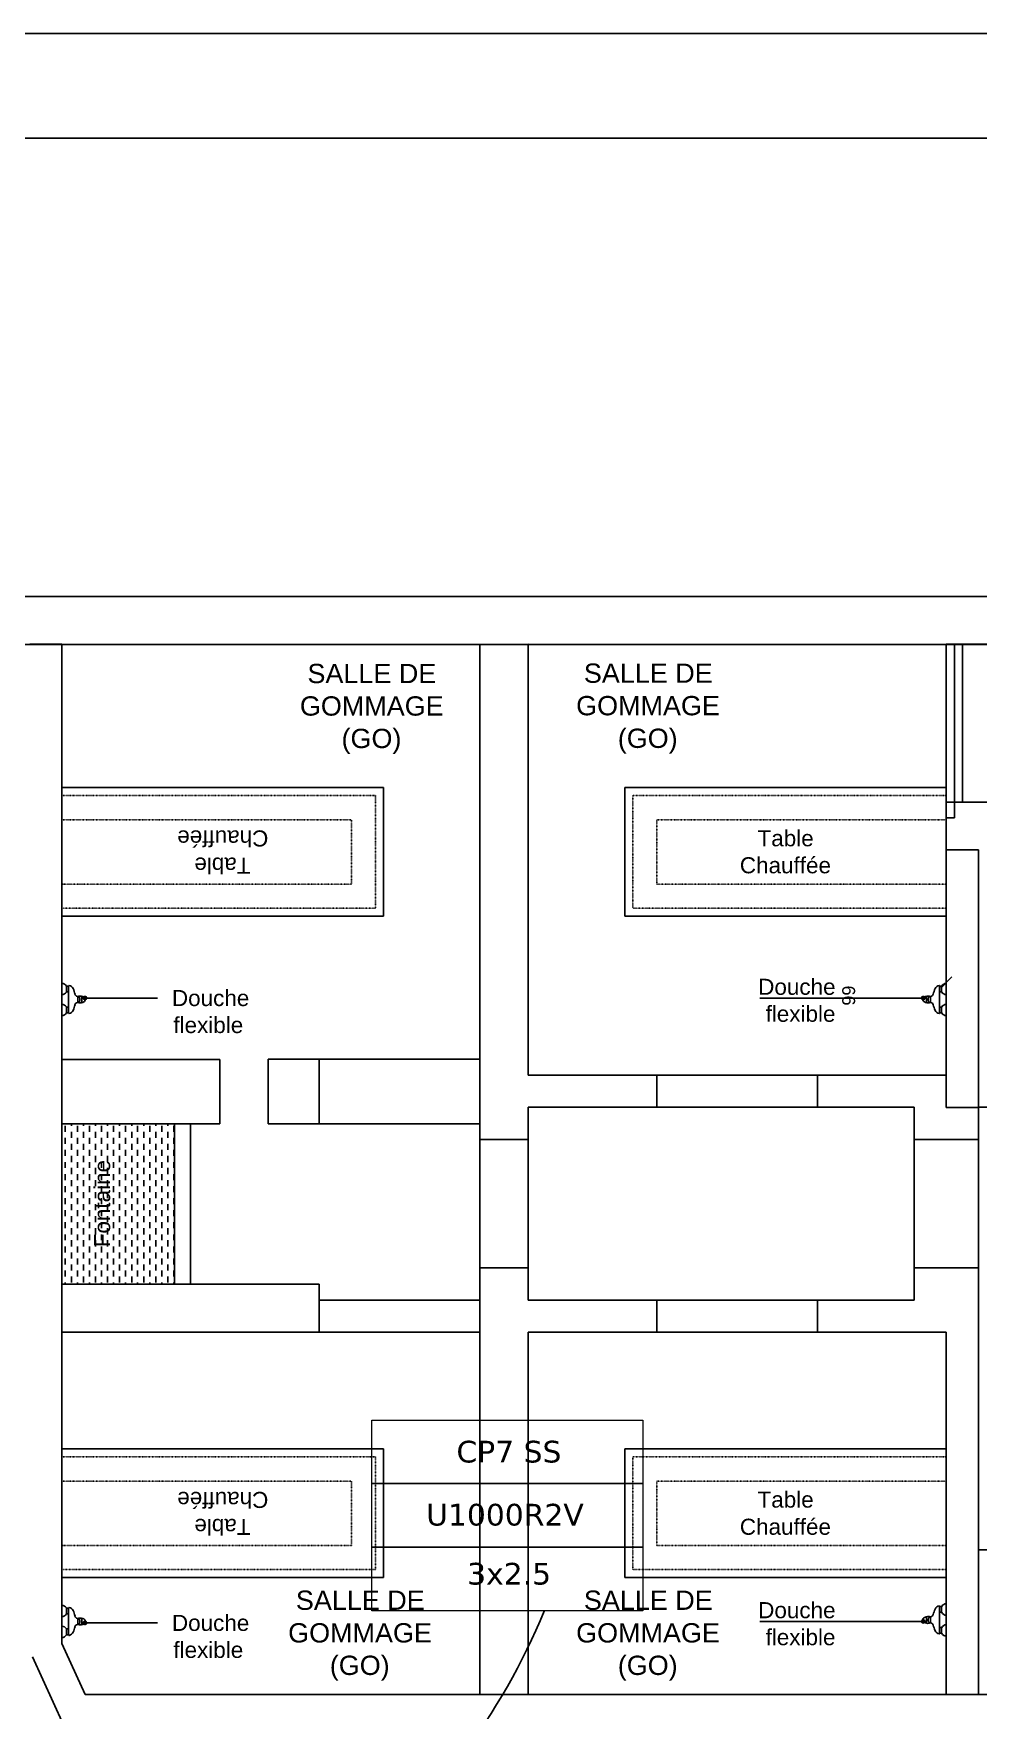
# Model space of a CAD drawing. Header units: millimetres. Extents: x 71819 to 78266, y 23672 to 38445.
# Drawn here: x 73781 to 74369, y 27831 to 28874 of the extents above; entities that cross this region are included whole.
import ezdxf
from ezdxf.enums import TextEntityAlignment as Align

# ---------------------------------------------------------------- set-up
doc = ezdxf.new("R2010")
doc.units = ezdxf.units.MM
doc.linetypes.add('ACAD_ISO03W100', pattern=[30, 12, -18])
doc.linetypes.add('DASHED2', pattern=[0.375, 0.25, -0.125])
doc.layers.add('Plan Archi', color=8, linetype='Continuous')
doc.layers.add('STRUCTURE POUTRES', color=5, linetype='ACAD_ISO03W100', lineweight=20)
doc.styles.get("Standard").update_dxf_attribs({"font": 'arial.ttf'})
doc.styles.add('Verdana', font='verdana.ttf')

# ---------------------------------------------------------------- blocks, each defined once
blk = doc.blocks.new('ETIQ ECL')
at = {"color": 6, "linetype": 'ByBlock'}
blk.add_lwpolyline([(-28.09, 19.8), (28.09, 19.8), (28.09, -19.8), (-28.09, -19.8)], close=True, dxfattribs=at)
at = {"layer": 'STRUCTURE POUTRES', "color": 6, "linetype": 'ByBlock'}
for points in [[(-28.09, 19.8), (28.09, 19.8), (28.09, 6.6), (-28.09, 6.6)], [(-28.09, 6.6), (28.09, 6.6), (28.09, -6.6), (-28.09, -6.6)], [(-28.09, -6.6), (28.09, -6.6), (28.09, -19.8), (-28.09, -19.8)]]:
    blk.add_lwpolyline(points, close=True, dxfattribs=at)
at = {"layer": 'STRUCTURE POUTRES', "color": 6, "linetype": 'ByBlock', "style": 'Verdana'}
for tag, p in [('CIRCUIT', (0.33, 10.99)), ('CABLE', (-0.49, -2.08)), ('SECTION', (0.37, -14.32))]:
    blk.add_attdef(tag, text='', height=4.5, dxfattribs=at).set_placement(p, align=Align.CENTER)

msp = doc.modelspace()

# ---------------------------------------------------------------- linework, layer by layer
msp.add_lwpolyline([(78245.7, 28874), (78245.7, 24883), (72655.7, 24883), (72655.7, 28874)], close=True)
msp.add_lwpolyline([(72720.7, 25264), (72720.7, 28809), (78180.7, 28809), (78180.7, 25264)])
at = {"color": 6}
msp.add_arc((73732.9, 28041.5), 394.9, 322.6869, 337.8581, dxfattribs=at)
at = {"layer": 'Plan Archi'}
for p, q in [((75274.7, 28523.8), (72996.3, 28523.8)), ((73042.8, 28493.9), (75244.7, 28493.9)), ((73778.8, 28494.1), (73798.8, 28494.1)), ((73798.8, 28494.1), (73798.8, 27872.4)), ((74058.8, 28493.9), (74088.8, 28494.1)), ((74058.8, 28186.1), (74058.8, 28493.9)), ((74088.8, 28494.1), (74088.8, 28226.1)), ((74348.8, 28386.1), (74348.8, 28494.1)), ((74348.8, 28494.1), (74353.8, 28494.1)), ((74348.8, 28494.1), (74358.8, 28494.1)), ((74348.8, 28395.9), (74348.8, 28494.1)), ((74353.8, 28494.1), (74353.8, 28386.1)), ((74358.8, 28494.1), (74358.8, 28395.9)), ((73798.8, 28404.9), (73798.8, 28324.9)), ((73998.8, 28404.9), (73798.8, 28404.9)), ((73998.8, 28324.9), (73998.8, 28404.9)), ((74348.8, 28404.9), (74148.8, 28404.9)), ((74148.8, 28404.9), (74148.8, 28324.9)), ((74348.8, 28324.9), (74348.8, 28404.9)), ((74348.8, 28395.9), (74478.8, 28395.9)), ((74348.8, 28205.9), (74348.8, 28395.9)), ((74358.8, 28395.9), (74348.8, 28395.9)), ((74353.8, 28386.1), (74348.8, 28386.1)), ((74368.8, 28366.1), (74348.8, 28366.1)), ((74348.8, 28366.1), (74348.8, 28226.1)), ((74368.8, 28206.1), (74368.8, 28366.1)), ((73798.8, 28324.9), (73998.8, 28324.9)), ((74148.8, 28324.9), (74348.8, 28324.9)), ((73798.8, 28276.1), (73798.8, 28283.2)), ((73798.8, 28283.1), (73798.8, 28276.1)), ((73798.8, 28263.1), (73798.8, 28283.1)), ((73801.7, 28281.5), (73801.7, 28279.5)), ((73801.7, 28281.4), (73803, 28281.4)), ((73803, 28281.6), (73803, 28279.5)), ((74344.6, 28281.6), (74344.6, 28279.5)), ((74345.9, 28281.4), (74344.6, 28281.4)), ((74345.9, 28281.5), (74345.9, 28279.5)), ((74348.8, 28276.1), (74348.8, 28283.2)), ((74348.8, 28283.1), (74348.8, 28276.1)), ((74348.8, 28263.1), (74348.8, 28283.1)), ((73801.7, 28277.7), (73801.7, 28279.7)), ((73801.7, 28277.8), (73803, 28277.8)), ((73803, 28273.1), (73803, 28279.7)), ((73803, 28273.1), (73803, 28266.5)), ((73808.6, 28274.9), (73809.4, 28274.9)), ((73808.6, 28274.8), (73808.6, 28273.1)), ((73808.6, 28271.4), (73808.6, 28273.1)), ((73808.6, 28271.3), (73809.4, 28271.3)), ((73810, 28273.5), (73810, 28273.1)), ((73810, 28272.7), (73810, 28273.1)), ((73811.2, 28274.7), (73811.2, 28273.1)), ((73811.2, 28271.6), (73811.2, 28273.1)), ((74336.4, 28274.7), (74336.4, 28273.1)), ((74336.4, 28271.6), (74336.4, 28273.1)), ((74337.6, 28273.5), (74337.6, 28273.1)), ((74337.6, 28272.7), (74337.6, 28273.1)), ((74339, 28274.9), (74338.2, 28274.9)), ((74339, 28271.3), (74338.2, 28271.3)), ((74339, 28274.8), (74339, 28273.1)), ((74339, 28271.4), (74339, 28273.1)), ((74344.6, 28273.1), (74344.6, 28279.7)), ((74345.9, 28277.8), (74344.6, 28277.8)), ((74344.6, 28273.1), (74344.6, 28266.5)), ((74345.9, 28277.7), (74345.9, 28279.7)), ((73798.8, 28263.1), (73798.8, 28270.2)), ((73798.8, 28270.2), (73798.8, 28263)), ((73801.7, 28268.5), (73801.7, 28266.5)), ((73801.7, 28268.4), (73803, 28268.4)), ((73801.7, 28264.7), (73801.7, 28266.7)), ((73801.7, 28264.8), (73803, 28264.8)), ((73803, 28264.6), (73803, 28266.7)), ((74345.9, 28268.4), (74344.6, 28268.4)), ((74344.6, 28264.6), (74344.6, 28266.7)), ((74345.9, 28264.8), (74344.6, 28264.8)), ((74345.9, 28268.5), (74345.9, 28266.5)), ((74345.9, 28264.7), (74345.9, 28266.7)), ((74348.8, 28263.1), (74348.8, 28270.2)), ((74348.8, 28270.2), (74348.8, 28263)), ((73897, 28235.8), (73798.8, 28235.8)), ((73798.8, 28235.8), (73798.8, 28195.7)), ((73897, 28195.7), (73897, 28235.8)), ((73927.1, 28235.9), (73958.8, 28235.9)), ((73927.1, 28195.7), (73927.1, 28235.9)), ((73958.8, 28235.9), (73958.8, 28195.7)), ((74088.8, 28226.1), (74168.8, 28226.1)), ((74168.8, 28226.1), (74168.8, 28206.1)), ((74348.8, 28226.1), (74268.8, 28226.1)), ((74268.8, 28226.1), (74268.8, 28206.1)), ((74168.8, 28206.1), (74088.8, 28206.1)), ((74088.8, 28206.1), (74088.8, 28186.1)), ((74268.8, 28206.1), (74328.8, 28206.1)), ((74328.8, 28206.1), (74328.8, 28186.1)), ((74368.8, 28205.9), (74348.8, 28205.9)), ((74368.8, 28186.1), (74368.8, 28206.1)), ((73798.8, 28195.7), (73897, 28195.7)), ((73798.8, 28096.1), (73798.8, 28195.7)), ((73798.8, 28195.7), (73868.8, 28195.7)), ((73800.9, 28190.8), (73800.9, 28194.5)), ((73804.7, 28194.5), (73804.7, 28195.7)), ((73804.7, 28187), (73804.7, 28190.8)), ((73808.4, 28190.8), (73808.4, 28194.5)), ((73812.2, 28194.5), (73812.2, 28195.7)), ((73812.2, 28187), (73812.2, 28190.8)), ((73815.9, 28190.8), (73815.9, 28194.5)), ((73819.7, 28194.5), (73819.7, 28195.7)), ((73819.7, 28187), (73819.7, 28190.8)), ((73823.4, 28190.8), (73823.4, 28194.5)), ((73827.2, 28194.5), (73827.2, 28195.7)), ((73827.2, 28187), (73827.2, 28190.8)), ((73830.9, 28190.8), (73830.9, 28194.5)), ((73834.7, 28194.5), (73834.7, 28195.7)), ((73834.7, 28187), (73834.7, 28190.8)), ((73838.4, 28190.8), (73838.4, 28194.5)), ((73842.2, 28194.5), (73842.2, 28195.7)), ((73842.2, 28187), (73842.2, 28190.8)), ((73845.9, 28190.8), (73845.9, 28194.5)), ((73849.7, 28194.5), (73849.7, 28195.7)), ((73849.7, 28187), (73849.7, 28190.8)), ((73853.4, 28190.8), (73853.4, 28194.5)), ((73857.2, 28194.5), (73857.2, 28195.7)), ((73857.2, 28187), (73857.2, 28190.8)), ((73860.9, 28190.8), (73860.9, 28194.5)), ((73864.7, 28194.5), (73864.7, 28195.7)), ((73864.7, 28187), (73864.7, 28190.8)), ((73868.4, 28190.8), (73868.4, 28194.5)), ((73868.8, 28195.7), (73868.8, 28096.1)), ((73868.8, 28096.1), (73868.8, 28195.7)), ((73868.8, 28195.7), (73878.8, 28195.7)), ((73878.8, 28195.7), (73878.8, 28096.1)), ((73958.8, 28195.7), (73927.1, 28195.7)), ((73800.9, 28183.3), (73800.9, 28187)), ((73800.9, 28175.8), (73800.9, 28179.5)), ((73804.7, 28179.5), (73804.7, 28183.3)), ((73808.4, 28183.3), (73808.4, 28187)), ((73808.4, 28175.8), (73808.4, 28179.5)), ((73812.2, 28179.5), (73812.2, 28183.3)), ((73815.9, 28183.3), (73815.9, 28187)), ((73815.9, 28175.8), (73815.9, 28179.5)), ((73819.7, 28179.5), (73819.7, 28183.3)), ((73823.4, 28183.3), (73823.4, 28187)), ((73823.4, 28175.8), (73823.4, 28179.5)), ((73827.2, 28179.5), (73827.2, 28183.3)), ((73830.9, 28183.3), (73830.9, 28187)), ((73830.9, 28175.8), (73830.9, 28179.5)), ((73834.7, 28179.5), (73834.7, 28183.3)), ((73838.4, 28183.3), (73838.4, 28187)), ((73838.4, 28175.8), (73838.4, 28179.5)), ((73842.2, 28179.5), (73842.2, 28183.3)), ((73845.9, 28183.3), (73845.9, 28187)), ((73845.9, 28175.8), (73845.9, 28179.5)), ((73849.7, 28179.5), (73849.7, 28183.3)), ((73853.4, 28183.3), (73853.4, 28187)), ((73853.4, 28175.8), (73853.4, 28179.5)), ((73857.2, 28179.5), (73857.2, 28183.3)), ((73860.9, 28183.3), (73860.9, 28187)), ((73860.9, 28175.8), (73860.9, 28179.5)), ((73864.7, 28179.5), (73864.7, 28183.3)), ((73868.4, 28183.3), (73868.4, 28187)), ((73868.4, 28175.8), (73868.4, 28179.5)), ((74088.8, 28186.1), (74058.8, 28186.1)), ((74328.8, 28186.1), (74368.8, 28186.1)), ((73800.9, 28168.3), (73800.9, 28172)), ((73804.7, 28172), (73804.7, 28175.8)), ((73804.7, 28164.5), (73804.7, 28168.3)), ((73808.4, 28168.3), (73808.4, 28172)), ((73812.2, 28172), (73812.2, 28175.8)), ((73812.2, 28164.5), (73812.2, 28168.3)), ((73815.9, 28168.3), (73815.9, 28172)), ((73819.7, 28172), (73819.7, 28175.8)), ((73819.7, 28164.5), (73819.7, 28168.3)), ((73823.4, 28168.3), (73823.4, 28172)), ((73827.2, 28172), (73827.2, 28175.8)), ((73827.2, 28164.5), (73827.2, 28168.3)), ((73830.9, 28168.3), (73830.9, 28172)), ((73834.7, 28172), (73834.7, 28175.8)), ((73834.7, 28164.5), (73834.7, 28168.3)), ((73838.4, 28168.3), (73838.4, 28172)), ((73842.2, 28172), (73842.2, 28175.8)), ((73842.2, 28164.5), (73842.2, 28168.3)), ((73845.9, 28168.3), (73845.9, 28172)), ((73849.7, 28172), (73849.7, 28175.8)), ((73849.7, 28164.5), (73849.7, 28168.3)), ((73853.4, 28168.3), (73853.4, 28172)), ((73857.2, 28172), (73857.2, 28175.8)), ((73857.2, 28164.5), (73857.2, 28168.3)), ((73860.9, 28168.3), (73860.9, 28172)), ((73864.7, 28172), (73864.7, 28175.8)), ((73864.7, 28164.5), (73864.7, 28168.3)), ((73868.4, 28168.3), (73868.4, 28172)), ((73800.9, 28160.8), (73800.9, 28164.5)), ((73800.9, 28153.3), (73800.9, 28157)), ((73804.7, 28157), (73804.7, 28160.8)), ((73808.4, 28160.8), (73808.4, 28164.5)), ((73808.4, 28153.3), (73808.4, 28157)), ((73812.2, 28157), (73812.2, 28160.8)), ((73815.9, 28160.8), (73815.9, 28164.5)), ((73815.9, 28153.3), (73815.9, 28157)), ((73819.7, 28157), (73819.7, 28160.8)), ((73823.4, 28160.8), (73823.4, 28164.5)), ((73823.4, 28153.3), (73823.4, 28157)), ((73827.2, 28157), (73827.2, 28160.8)), ((73830.9, 28160.8), (73830.9, 28164.5)), ((73830.9, 28153.3), (73830.9, 28157)), ((73834.7, 28157), (73834.7, 28160.8)), ((73838.4, 28160.8), (73838.4, 28164.5)), ((73838.4, 28153.3), (73838.4, 28157)), ((73842.2, 28157), (73842.2, 28160.8)), ((73845.9, 28160.8), (73845.9, 28164.5)), ((73845.9, 28153.3), (73845.9, 28157)), ((73849.7, 28157), (73849.7, 28160.8)), ((73853.4, 28160.8), (73853.4, 28164.5)), ((73853.4, 28153.3), (73853.4, 28157)), ((73857.2, 28157), (73857.2, 28160.8)), ((73860.9, 28160.8), (73860.9, 28164.5)), ((73860.9, 28153.3), (73860.9, 28157)), ((73864.7, 28157), (73864.7, 28160.8)), ((73868.4, 28160.8), (73868.4, 28164.5)), ((73868.4, 28153.3), (73868.4, 28157)), ((73800.9, 28145.8), (73800.9, 28149.5)), ((73804.7, 28149.5), (73804.7, 28153.3)), ((73804.7, 28142), (73804.7, 28145.8)), ((73808.4, 28145.8), (73808.4, 28149.5)), ((73812.2, 28149.5), (73812.2, 28153.3)), ((73812.2, 28142), (73812.2, 28145.8)), ((73815.9, 28145.8), (73815.9, 28149.5)), ((73819.7, 28149.5), (73819.7, 28153.3)), ((73819.7, 28142), (73819.7, 28145.8)), ((73823.4, 28145.8), (73823.4, 28149.5)), ((73827.2, 28149.5), (73827.2, 28153.3)), ((73827.2, 28142), (73827.2, 28145.8)), ((73830.9, 28145.8), (73830.9, 28149.5)), ((73834.7, 28149.5), (73834.7, 28153.3)), ((73834.7, 28142), (73834.7, 28145.8)), ((73838.4, 28145.8), (73838.4, 28149.5)), ((73842.2, 28149.5), (73842.2, 28153.3)), ((73842.2, 28142), (73842.2, 28145.8)), ((73845.9, 28145.8), (73845.9, 28149.5)), ((73849.7, 28149.5), (73849.7, 28153.3)), ((73849.7, 28142), (73849.7, 28145.8)), ((73853.4, 28145.8), (73853.4, 28149.5)), ((73857.2, 28149.5), (73857.2, 28153.3)), ((73857.2, 28142), (73857.2, 28145.8)), ((73860.9, 28145.8), (73860.9, 28149.5)), ((73864.7, 28149.5), (73864.7, 28153.3)), ((73864.7, 28142), (73864.7, 28145.8)), ((73868.4, 28145.8), (73868.4, 28149.5)), ((73800.9, 28138.3), (73800.9, 28142)), ((73804.7, 28134.5), (73804.7, 28138.3)), ((73808.4, 28138.3), (73808.4, 28142)), ((73812.2, 28134.5), (73812.2, 28138.3)), ((73815.9, 28138.3), (73815.9, 28142)), ((73819.7, 28134.5), (73819.7, 28138.3)), ((73823.4, 28138.3), (73823.4, 28142)), ((73827.2, 28134.5), (73827.2, 28138.3)), ((73830.9, 28138.3), (73830.9, 28142)), ((73834.7, 28134.5), (73834.7, 28138.3)), ((73838.4, 28138.3), (73838.4, 28142)), ((73842.2, 28134.5), (73842.2, 28138.3)), ((73845.9, 28138.3), (73845.9, 28142)), ((73849.7, 28134.5), (73849.7, 28138.3)), ((73853.4, 28138.3), (73853.4, 28142)), ((73857.2, 28134.5), (73857.2, 28138.3)), ((73860.9, 28138.3), (73860.9, 28142)), ((73864.7, 28134.5), (73864.7, 28138.3)), ((73868.4, 28138.3), (73868.4, 28142)), ((73800.9, 28130.8), (73800.9, 28134.5)), ((73800.9, 28123.3), (73800.9, 28127)), ((73804.7, 28127), (73804.7, 28130.8)), ((73808.4, 28130.8), (73808.4, 28134.5)), ((73808.4, 28123.3), (73808.4, 28127)), ((73812.2, 28127), (73812.2, 28130.8)), ((73815.9, 28130.8), (73815.9, 28134.5)), ((73815.9, 28123.3), (73815.9, 28127)), ((73819.7, 28127), (73819.7, 28130.8)), ((73823.4, 28130.8), (73823.4, 28134.5)), ((73823.4, 28123.3), (73823.4, 28127)), ((73827.2, 28127), (73827.2, 28130.8)), ((73830.9, 28130.8), (73830.9, 28134.5)), ((73830.9, 28123.3), (73830.9, 28127)), ((73834.7, 28127), (73834.7, 28130.8)), ((73838.4, 28130.8), (73838.4, 28134.5)), ((73838.4, 28123.3), (73838.4, 28127)), ((73842.2, 28127), (73842.2, 28130.8)), ((73845.9, 28130.8), (73845.9, 28134.5)), ((73845.9, 28123.3), (73845.9, 28127)), ((73849.7, 28127), (73849.7, 28130.8)), ((73853.4, 28130.8), (73853.4, 28134.5)), ((73853.4, 28123.3), (73853.4, 28127)), ((73857.2, 28127), (73857.2, 28130.8)), ((73860.9, 28130.8), (73860.9, 28134.5)), ((73860.9, 28123.3), (73860.9, 28127)), ((73864.7, 28127), (73864.7, 28130.8)), ((73868.4, 28130.8), (73868.4, 28134.5)), ((73868.4, 28123.3), (73868.4, 28127)), ((73800.9, 28115.8), (73800.9, 28119.5)), ((73804.7, 28119.5), (73804.7, 28123.3)), ((73804.7, 28112), (73804.7, 28115.8)), ((73808.4, 28115.8), (73808.4, 28119.5)), ((73812.2, 28119.5), (73812.2, 28123.3)), ((73812.2, 28112), (73812.2, 28115.8)), ((73815.9, 28115.8), (73815.9, 28119.5)), ((73819.7, 28119.5), (73819.7, 28123.3)), ((73819.7, 28112), (73819.7, 28115.8)), ((73823.4, 28115.8), (73823.4, 28119.5)), ((73827.2, 28119.5), (73827.2, 28123.3)), ((73827.2, 28112), (73827.2, 28115.8)), ((73830.9, 28115.8), (73830.9, 28119.5)), ((73834.7, 28119.5), (73834.7, 28123.3)), ((73834.7, 28112), (73834.7, 28115.8)), ((73838.4, 28115.8), (73838.4, 28119.5)), ((73842.2, 28119.5), (73842.2, 28123.3)), ((73842.2, 28112), (73842.2, 28115.8)), ((73845.9, 28115.8), (73845.9, 28119.5)), ((73849.7, 28119.5), (73849.7, 28123.3)), ((73849.7, 28112), (73849.7, 28115.8)), ((73853.4, 28115.8), (73853.4, 28119.5)), ((73857.2, 28119.5), (73857.2, 28123.3)), ((73857.2, 28112), (73857.2, 28115.8)), ((73860.9, 28115.8), (73860.9, 28119.5)), ((73864.7, 28119.5), (73864.7, 28123.3)), ((73864.7, 28112), (73864.7, 28115.8)), ((73868.4, 28115.8), (73868.4, 28119.5)), ((73800.9, 28108.3), (73800.9, 28112)), ((73800.9, 28100.8), (73800.9, 28104.5)), ((73804.7, 28104.5), (73804.7, 28108.3)), ((73808.4, 28108.3), (73808.4, 28112)), ((73808.4, 28100.8), (73808.4, 28104.5)), ((73812.2, 28104.5), (73812.2, 28108.3)), ((73815.9, 28108.3), (73815.9, 28112)), ((73815.9, 28100.8), (73815.9, 28104.5)), ((73819.7, 28104.5), (73819.7, 28108.3)), ((73823.4, 28108.3), (73823.4, 28112)), ((73823.4, 28100.8), (73823.4, 28104.5)), ((73827.2, 28104.5), (73827.2, 28108.3)), ((73830.9, 28108.3), (73830.9, 28112)), ((73830.9, 28100.8), (73830.9, 28104.5)), ((73834.7, 28104.5), (73834.7, 28108.3)), ((73838.4, 28108.3), (73838.4, 28112)), ((73838.4, 28100.8), (73838.4, 28104.5)), ((73842.2, 28104.5), (73842.2, 28108.3)), ((73845.9, 28108.3), (73845.9, 28112)), ((73845.9, 28100.8), (73845.9, 28104.5)), ((73849.7, 28104.5), (73849.7, 28108.3)), ((73853.4, 28108.3), (73853.4, 28112)), ((73853.4, 28100.8), (73853.4, 28104.5)), ((73857.2, 28104.5), (73857.2, 28108.3)), ((73860.9, 28108.3), (73860.9, 28112)), ((73860.9, 28100.8), (73860.9, 28104.5)), ((73864.7, 28104.5), (73864.7, 28108.3)), ((73868.4, 28108.3), (73868.4, 28112)), ((73868.4, 28100.8), (73868.4, 28104.5)), ((74088.8, 28106.1), (74058.8, 28106.1)), ((74058.8, 28106.1), (74058.8, 27840.8)), ((74088.8, 28086.1), (74088.8, 28106.1)), ((74328.8, 28086.1), (74328.8, 28106.1)), ((74328.8, 28106.1), (74368.8, 28106.1)), ((74368.8, 28106.1), (74368.8, 28086.1)), ((73798.8, 28096.1), (73958.8, 28096.1)), ((73798.8, 28066.1), (73798.8, 28096.1)), ((73868.8, 28096.1), (73798.8, 28096.1)), ((73800.9, 28096.1), (73800.9, 28097)), ((73804.7, 28097), (73804.7, 28100.8)), ((73808.4, 28096.1), (73808.4, 28097)), ((73812.2, 28097), (73812.2, 28100.8)), ((73815.9, 28096.1), (73815.9, 28097)), ((73819.7, 28097), (73819.7, 28100.8)), ((73823.4, 28096.1), (73823.4, 28097)), ((73827.2, 28097), (73827.2, 28100.8)), ((73830.9, 28096.1), (73830.9, 28097)), ((73834.7, 28097), (73834.7, 28100.8)), ((73838.4, 28096.1), (73838.4, 28097)), ((73842.2, 28097), (73842.2, 28100.8)), ((73845.9, 28096.1), (73845.9, 28097)), ((73849.7, 28097), (73849.7, 28100.8)), ((73853.4, 28096.1), (73853.4, 28097)), ((73857.2, 28097), (73857.2, 28100.8)), ((73860.9, 28096.1), (73860.9, 28097)), ((73864.7, 28097), (73864.7, 28100.8)), ((73868.4, 28096.1), (73868.4, 28097)), ((73878.8, 28096.1), (73868.8, 28096.1)), ((73958.8, 28096.1), (73958.8, 28066.1)), ((74168.8, 28086.1), (74088.8, 28086.1)), ((74168.8, 28066.1), (74168.8, 28086.1)), ((74268.8, 28066.1), (74268.8, 28086.1)), ((74268.8, 28086.1), (74328.8, 28086.1)), ((74368.8, 28086.1), (74368.8, 27840.8)), ((73958.8, 28066.1), (73798.8, 28066.1)), ((74088.8, 27840.8), (74088.8, 28066.1)), ((74088.8, 28066.1), (74168.8, 28066.1)), ((74348.8, 28066.1), (74268.8, 28066.1)), ((74348.8, 27840.8), (74348.8, 28066.1)), ((73798.8, 27993.5), (73798.8, 27913.5)), ((73998.8, 27993.5), (73798.8, 27993.5)), ((73998.8, 27913.5), (73998.8, 27993.5)), ((74348.8, 27993.5), (74148.8, 27993.5)), ((74148.8, 27993.5), (74148.8, 27913.5)), ((74348.8, 27913.5), (74348.8, 27993.5)), ((74368.8, 27840.8), (74368.8, 27930.8)), ((74368.8, 27930.8), (74858.7, 27930.8)), ((73798.8, 27913.5), (73998.8, 27913.5)), ((74148.8, 27913.5), (74348.8, 27913.5)), ((73798.8, 27889.2), (73798.8, 27896.3)), ((73798.8, 27896.2), (73798.8, 27889.2)), ((73798.8, 27896.2), (73798.8, 27876.2)), ((74344.6, 27895.6), (74344.6, 27893.6)), ((74345.9, 27895.4), (74344.6, 27895.4)), ((74345.9, 27895.5), (74345.9, 27893.6)), ((74348.8, 27890.1), (74348.8, 27897.2)), ((74348.8, 27897.1), (74348.8, 27890.1)), ((74348.8, 27897.1), (74348.8, 27877.1)), ((73801.7, 27894.6), (73801.7, 27892.6)), ((73801.7, 27894.5), (73803, 27894.5)), ((73801.7, 27890.8), (73801.7, 27892.8)), ((73801.7, 27891), (73803, 27891)), ((73803, 27894.7), (73803, 27892.6)), ((73803, 27886.2), (73803, 27892.8)), ((73803, 27886.2), (73803, 27879.6)), ((73808.6, 27888), (73809.4, 27888)), ((73808.6, 27887.9), (73808.6, 27886.2)), ((73808.6, 27884.6), (73808.6, 27886.2)), ((73810, 27886.6), (73810, 27886.2)), ((73810, 27885.8), (73810, 27886.2)), ((73811.2, 27887.8), (73811.2, 27886.2)), ((73811.2, 27884.7), (73811.2, 27886.2)), ((74336.4, 27888.7), (74336.4, 27887.1)), ((74336.4, 27885.6), (74336.4, 27887.1)), ((74337.6, 27887.5), (74337.6, 27887.1)), ((74337.6, 27886.8), (74337.6, 27887.1)), ((74339, 27889), (74338.2, 27889)), ((74339, 27885.3), (74338.2, 27885.3)), ((74339, 27888.8), (74339, 27887.1)), ((74339, 27885.5), (74339, 27887.1)), ((74344.6, 27887.1), (74344.6, 27893.7)), ((74345.9, 27891.9), (74344.6, 27891.9)), ((74344.6, 27887.1), (74344.6, 27880.5)), ((74345.9, 27891.8), (74345.9, 27893.7)), ((73798.8, 27876.2), (73798.8, 27883.3)), ((73798.8, 27883.3), (73798.8, 27876.1)), ((73801.7, 27881.6), (73801.7, 27879.6)), ((73801.7, 27881.5), (73803, 27881.5)), ((73801.7, 27877.8), (73801.7, 27879.8)), ((73801.7, 27877.9), (73803, 27877.9)), ((73803, 27877.7), (73803, 27879.8)), ((73808.6, 27884.4), (73809.4, 27884.4)), ((74345.9, 27882.4), (74344.6, 27882.4)), ((74344.6, 27878.6), (74344.6, 27880.7)), ((74345.9, 27878.9), (74344.6, 27878.9)), ((74345.9, 27882.5), (74345.9, 27880.5)), ((74345.9, 27878.7), (74345.9, 27880.7)), ((74348.8, 27877.1), (74348.8, 27884.2)), ((74348.8, 27884.2), (74348.8, 27877.1)), ((73915.7, 27567.7), (73780.6, 27864.1)), ((73798.8, 27872.4), (73813.2, 27840.8)), ((73813.2, 27840.8), (74858.7, 27840.8)), ((74058.8, 27840.8), (74088.8, 27840.8)), ((74368.8, 27840.8), (74348.8, 27840.8)), ((74858.7, 27840.8), (74368.8, 27840.8))]:
    msp.add_line(p, q, dxfattribs=at)
at = {"layer": 'Plan Archi', "linetype": 'ACAD_ISO03W100', "ltscale": 0.009}
for p, q in [((73798.8, 28399.9), (73993.8, 28399.9)), ((73993.8, 28399.9), (73993.8, 28329.9)), ((74153.8, 28329.9), (74153.8, 28399.9)), ((74153.8, 28399.9), (74348.8, 28399.9)), ((73798.8, 28384.9), (73978.8, 28384.9)), ((73978.8, 28384.9), (73978.8, 28344.9)), ((74168.8, 28344.9), (74168.8, 28384.9)), ((74168.8, 28384.9), (74348.8, 28384.9)), ((73978.8, 28344.9), (73798.8, 28344.9)), ((74348.8, 28344.9), (74168.8, 28344.9)), ((73993.8, 28329.9), (73798.8, 28329.9)), ((74348.8, 28329.9), (74153.8, 28329.9)), ((73798.8, 27988.5), (73993.8, 27988.5)), ((73993.8, 27988.5), (73993.8, 27918.5)), ((74153.8, 27918.5), (74153.8, 27988.5)), ((74153.8, 27988.5), (74348.8, 27988.5)), ((73798.8, 27973.5), (73978.8, 27973.5)), ((73978.8, 27973.5), (73978.8, 27933.5)), ((74168.8, 27933.5), (74168.8, 27973.5)), ((74168.8, 27973.5), (74348.8, 27973.5)), ((73978.8, 27933.5), (73798.8, 27933.5)), ((74348.8, 27933.5), (74168.8, 27933.5)), ((73993.8, 27918.5), (73798.8, 27918.5)), ((74348.8, 27918.5), (74153.8, 27918.5))]:
    msp.add_line(p, q, dxfattribs=at)
at = {"layer": 'Plan Archi', "color": 0, "linetype": 'ByBlock'}
msp.add_line((74345.3, 28280.2), (74352.3, 28287.2), dxfattribs=at)
at = {"layer": 'Plan Archi', "color": 0, "linetype": 'ByBlock', "lineweight": -2}
for p, q in [((73814.6, 28274), (73816.1, 28274)), ((74332.9, 28274), (74331.4, 28274)), ((73814.6, 27885.3), (73816.1, 27885.3)), ((74332.9, 27886.2), (74331.4, 27886.2))]:
    msp.add_line(p, q, dxfattribs=at)
at = {"layer": 'Plan Archi', "linetype": 'ByBlock', "lineweight": -2}
for p, q in [((73816.1, 28274), (73848.3, 28274)), ((73848.3, 28274), (73858.3, 28274)), ((74232.8, 28274), (74289.3, 28274)), ((74299.3, 28274), (74289.3, 28274)), ((74331.4, 28274), (74299.3, 28274)), ((73816.1, 27885.3), (73848.3, 27885.3)), ((73848.3, 27885.3), (73858.3, 27885.3)), ((74232.8, 27886.2), (74289.3, 27886.2)), ((74299.3, 27886.2), (74289.3, 27886.2)), ((74331.4, 27886.2), (74299.3, 27886.2))]:
    msp.add_line(p, q, dxfattribs=at)
at = {"layer": 'Plan Archi', "linetype": 'DASHED2'}
for p, q in [((73958.8, 28235.9), (73958.8, 28195.7)), ((74058.8, 28235.9), (73958.8, 28235.9)), ((74058.8, 28195.7), (74058.8, 28235.9)), ((74168.8, 28206.1), (74168.8, 28226.1)), ((74168.8, 28226.1), (74268.8, 28226.1)), ((74268.8, 28226.1), (74268.8, 28206.1)), ((74268.8, 28206.1), (74168.8, 28206.1)), ((74368.8, 28206.1), (74468.8, 28206.1)), ((73958.8, 28195.7), (74058.8, 28195.7)), ((74058.8, 28106.1), (74058.8, 28186.1)), ((74058.8, 28186.1), (74088.8, 28186.1)), ((74088.8, 28186.1), (74088.8, 28106.1)), ((74328.8, 28106.1), (74328.8, 28186.1)), ((74328.8, 28186.1), (74368.8, 28186.1)), ((74368.8, 28186.1), (74368.8, 28106.1)), ((74088.8, 28106.1), (74058.8, 28106.1)), ((74368.8, 28106.1), (74328.8, 28106.1)), ((73958.8, 28066.1), (73958.8, 28086.1)), ((73958.8, 28086.1), (74058.8, 28086.1)), ((74058.8, 28086.1), (74058.8, 28066.1)), ((74168.8, 28066.1), (74168.8, 28086.1)), ((74168.8, 28086.1), (74268.8, 28086.1)), ((74268.8, 28086.1), (74268.8, 28066.1)), ((74058.8, 28066.1), (73958.8, 28066.1)), ((74268.8, 28066.1), (74168.8, 28066.1))]:
    msp.add_line(p, q, dxfattribs=at)
at = {"layer": 'Plan Archi'}
msp.add_lwpolyline([(74358.8, 28395.9), (74468.8, 28395.9), (74468.8, 28494.1), (74358.8, 28494.1)], close=True, dxfattribs=at)
at = {"layer": 'Plan Archi', "color": 0, "linetype": 'ByBlock', "const_width": 1.5}
for points in [[(73813.9, 28274, 1), (73812.4, 28274, 1)], [(74333.7, 28274, 1), (74335.2, 28274, 1)], [(73813.9, 27885.3, 1), (73812.4, 27885.3, 1)], [(74333.7, 27886.2, 1), (74335.2, 27886.2, 1)]]:
    msp.add_lwpolyline(points, format="xyb", close=True, dxfattribs=at)
at = {"layer": 'Plan Archi'}
for centre, radius, start, end in [((73798.6, 28279.5), 3.65, 32.5665, 87.4653), ((73803.3, 28281.6), 0.238, 81.1046, 180), ((73802.8, 28278.8), 3.1, 19.8329, 81.1046), ((74344.8, 28278.8), 3.1, 98.8954, 160.1671), ((74344.3, 28281.6), 0.238, 0, 98.8954), ((74349, 28279.5), 3.65, 92.5347, 147.4335), ((73798.6, 28279.7), 3.65, 272.5347, 327.4335), ((73772.9, 28266.8), 35.4, 15.8378, 21.6296), ((73808.9, 28277), 2.08, 196.7999, 257.205), ((73808.9, 28269.2), 2.08, 102.795, 163.2001), ((73808.4, 28274.8), 0.238, 0, 77.205), ((73808.4, 28271.4), 0.238, 282.795, 0), ((73809.4, 28274.9), 0.28, 83.2865, 175.4053), ((73809.4, 28271.3), 0.28, 184.5947, 276.7135), ((73809.3, 28274.9), 0.0541, 41.3146, 139.4923), ((73809.3, 28271.3), 0.0541, 220.5077, 318.6854), ((73810, 28269.7), 5.51, 63.6466, 95.9934), ((73808.1, 28273.5), 1.89, 0.0157, 49.5272), ((73808.1, 28272.7), 1.89, 310.4728, 359.9843), ((73810, 28276.5), 5.51, 264.0066, 296.3534), ((73811.5, 28274.7), 0.275, 87.2807, 180.9262), ((73811.5, 28271.5), 0.275, 179.0738, 272.7193), ((74337.6, 28269.7), 5.51, 84.0066, 116.3534), ((74337.6, 28276.5), 5.51, 243.6466, 275.9934), ((74336.1, 28274.7), 0.275, 359.0738, 92.7193), ((74336.1, 28271.5), 0.275, 267.2807, 0.9262), ((74339.5, 28273.5), 1.89, 130.4728, 179.9843), ((74339.5, 28272.7), 1.89, 180.0157, 229.5272), ((74338.2, 28274.9), 0.28, 4.5947, 96.7135), ((74338.3, 28274.9), 0.0541, 40.5077, 138.6854), ((74338.2, 28271.3), 0.28, 263.2865, 355.4053), ((74338.3, 28271.3), 0.0541, 221.3146, 319.4923), ((74339.2, 28274.8), 0.238, 102.795, 180), ((74339.2, 28271.4), 0.238, 180, 257.205), ((74338.7, 28277), 2.08, 282.795, 343.2001), ((74338.7, 28269.2), 2.08, 16.7999, 77.205), ((74374.7, 28266.8), 35.4, 158.3704, 164.1622), ((74349, 28279.7), 3.65, 212.5665, 267.4653), ((73798.6, 28266.5), 3.65, 32.5665, 87.4653), ((73798.6, 28266.7), 3.65, 272.5347, 327.4335), ((73803.3, 28264.6), 0.238, 180, 278.8954), ((73802.8, 28267.4), 3.1, 278.8954, 340.1671), ((73772.9, 28279.4), 35.4, 338.3704, 344.1622), ((74374.7, 28279.4), 35.4, 195.8378, 201.6296), ((74344.8, 28267.4), 3.1, 199.8329, 261.1046), ((74344.3, 28264.6), 0.238, 261.1046, 0), ((74349, 28266.5), 3.65, 92.5347, 147.4335), ((74349, 28266.7), 3.65, 212.5665, 267.4653), ((73798.6, 27892.6), 3.65, 32.5665, 87.4653), ((74344.8, 27892.8), 3.1, 98.8954, 160.1671), ((74344.3, 27895.6), 0.238, 0, 98.8954), ((74349, 27893.6), 3.65, 92.5347, 147.4335), ((73798.6, 27892.8), 3.65, 272.5347, 327.4335), ((73803.3, 27894.7), 0.238, 81.1046, 180), ((73802.8, 27891.9), 3.1, 19.8329, 81.1046), ((73772.9, 27879.9), 35.4, 15.8378, 21.6296), ((73808.9, 27890.1), 2.08, 196.7999, 257.205), ((73808.4, 27887.9), 0.238, 0, 77.205), ((73809.4, 27888), 0.28, 83.2865, 175.4053), ((73809.3, 27888), 0.0541, 41.3146, 139.4923), ((73810, 27882.8), 5.51, 63.6466, 95.9934), ((73808.1, 27886.6), 1.89, 0.0157, 49.5272), ((73808.1, 27885.8), 1.89, 310.4728, 359.9843), ((73810, 27889.6), 5.51, 264.0066, 296.3534), ((73811.5, 27887.8), 0.275, 87.2807, 180.9262), ((73811.5, 27884.7), 0.275, 179.0738, 272.7193), ((74337.6, 27883.7), 5.51, 84.0066, 116.3534), ((74337.6, 27890.5), 5.51, 243.6466, 275.9934), ((74336.1, 27888.7), 0.275, 359.0738, 92.7193), ((74336.1, 27885.6), 0.275, 267.2807, 0.9262), ((74339.5, 27887.5), 1.89, 130.4728, 179.9843), ((74339.5, 27886.8), 1.89, 180.0157, 229.5272), ((74338.2, 27888.9), 0.28, 4.5947, 96.7135), ((74338.3, 27888.9), 0.0541, 40.5077, 138.6854), ((74338.2, 27885.3), 0.28, 263.2865, 355.4053), ((74338.3, 27885.4), 0.0541, 221.3146, 319.4923), ((74339.2, 27888.8), 0.238, 102.795, 180), ((74339.2, 27885.5), 0.238, 180, 257.205), ((74338.7, 27891.1), 2.08, 282.795, 343.2001), ((74338.7, 27883.2), 2.08, 16.7999, 77.205), ((74374.7, 27880.8), 35.4, 158.3704, 164.1622), ((74349, 27893.7), 3.65, 212.5665, 267.4653), ((73798.6, 27879.6), 3.65, 32.5665, 87.4653), ((73798.6, 27879.8), 3.65, 272.5347, 327.4335), ((73803.3, 27877.7), 0.238, 180, 278.8954), ((73802.8, 27880.6), 3.1, 278.8954, 340.1671), ((73772.9, 27892.6), 35.4, 338.3704, 344.1622), ((73808.9, 27882.3), 2.08, 102.795, 163.2001), ((73808.4, 27884.6), 0.238, 282.795, 0), ((73809.4, 27884.4), 0.28, 184.5947, 276.7135), ((73809.3, 27884.4), 0.0541, 220.5077, 318.6854), ((74374.7, 27893.5), 35.4, 195.8378, 201.6296), ((74344.8, 27881.5), 3.1, 199.8329, 261.1046), ((74344.3, 27878.6), 0.238, 261.1046, 0), ((74349, 27880.5), 3.65, 92.5347, 147.4335), ((74349, 27880.7), 3.65, 212.5665, 267.4653)]:
    msp.add_arc(centre, radius, start, end, dxfattribs=at)
for centre, major_axis, start_param, end_param in [((73811.7, 28273.1), (-1.7, 0), 3.141593, 4.295516), ((74335.9, 28273.1), (1.7, 0), 3.141593, 4.295516), ((73811.7, 27886.2), (-1.7, 0), 3.141593, 4.295516), ((74335.9, 27887.1), (-1.7, 0), 0, 1.153923)]:
    msp.add_ellipse(centre, major_axis=major_axis, ratio=0.986081, start_param=start_param, end_param=end_param, dxfattribs=at)
at = {"layer": 'Plan Archi', "extrusion": (0, 0, -1)}
for centre, major_axis, start_param, end_param in [((73811.7, 28273.1), (1.7, 0), 0, 1.153923), ((74335.9, 28273.1), (1.7, 0), 3.141593, 4.295516), ((73811.7, 27886.2), (-1.7, 0), 3.141593, 4.295516), ((74335.9, 27887.1), (1.7, 0), 3.141593, 4.295516)]:
    msp.add_ellipse(centre, major_axis=major_axis, ratio=0.986081, start_param=start_param, end_param=end_param, dxfattribs=at)

# ---------------------------------------------------------------- block references
at = {"layer": 'STRUCTURE POUTRES', "color": 6, "linetype": 'ByBlock', "xscale": 3, "yscale": 3, "zscale": 3}
msp.add_blockref('ETIQ ECL', (74075.8, 27952.1), dxfattribs=at).add_auto_attribs({'SECTION': '3x2.5', 'CABLE': 'U1000R2V', 'CIRCUIT': 'CP7 SS'})

# ---------------------------------------------------------------- texts
at = {"layer": 'Plan Archi', "linetype": 'ByBlock'}
for s, height, rotation, p in [('SALLE DE', 12, 360, (73951.5, 28469.9)), ('SALLE DE', 12, 360, (74123.4, 28470.1)), ('GOMMAGE', 12, 360, (73946.8, 28449.7)), ('GOMMAGE', 12, 360, (74118.6, 28449.9)), ('(GO)', 12, 360, (73972.7, 28429.5)), ('(GO)', 12, 360, (74144.5, 28429.6)), ('Chauffée', 10, 180, (73927.2, 28378.3)), ('Table', 10, 180, (73916.1, 28361.4)), ('99', 8, 90, (74292.1, 28269.3)), ('Chauffée', 10, 180, (73927.2, 27966.8)), ('Table', 10, 180, (73916.1, 27950)), ('SALLE DE', 12, 360, (74123.4, 27893.4)), ('GOMMAGE', 12, 360, (74118.6, 27873.1)), ('(GO)', 12, 360, (74144.5, 27852.9))]:
    msp.add_text(s, height=height, rotation=rotation, dxfattribs=at).set_placement(p)
for s, height, p in [('Table', 10, (74231.4, 28368.4)), ('Chauffée', 10, (74220.4, 28351.6)), ('Douche', 10, (74231.8, 28276)), ('Douche', 10, (73867.2, 28269)), ('flexible', 10, (73868.1, 28252.2)), ('flexible', 10, (74236.4, 28259.2)), ('Table', 10, (74231.4, 27957)), ('Chauffée', 10, (74220.4, 27940.1)), ('SALLE DE', 12, (73944.3, 27893.4)), ('Douche', 10, (74231.8, 27888.2)), ('Douche', 10, (73867.2, 27880.3)), ('GOMMAGE', 12, (73939.5, 27873.1)), ('flexible', 10, (74236.4, 27871.4)), ('flexible', 10, (73868.1, 27863.5)), ('(GO)', 12, (73965.4, 27852.9))]:
    msp.add_text(s, height=height, dxfattribs=at).set_placement(p)
at = {"layer": 'Plan Archi'}
msp.add_text('Fontaine', height=10, rotation=90, dxfattribs=at).set_placement((73823.8, 28146.1), align=Align.MIDDLE_CENTER)

doc.saveas('drawing.dxf')
